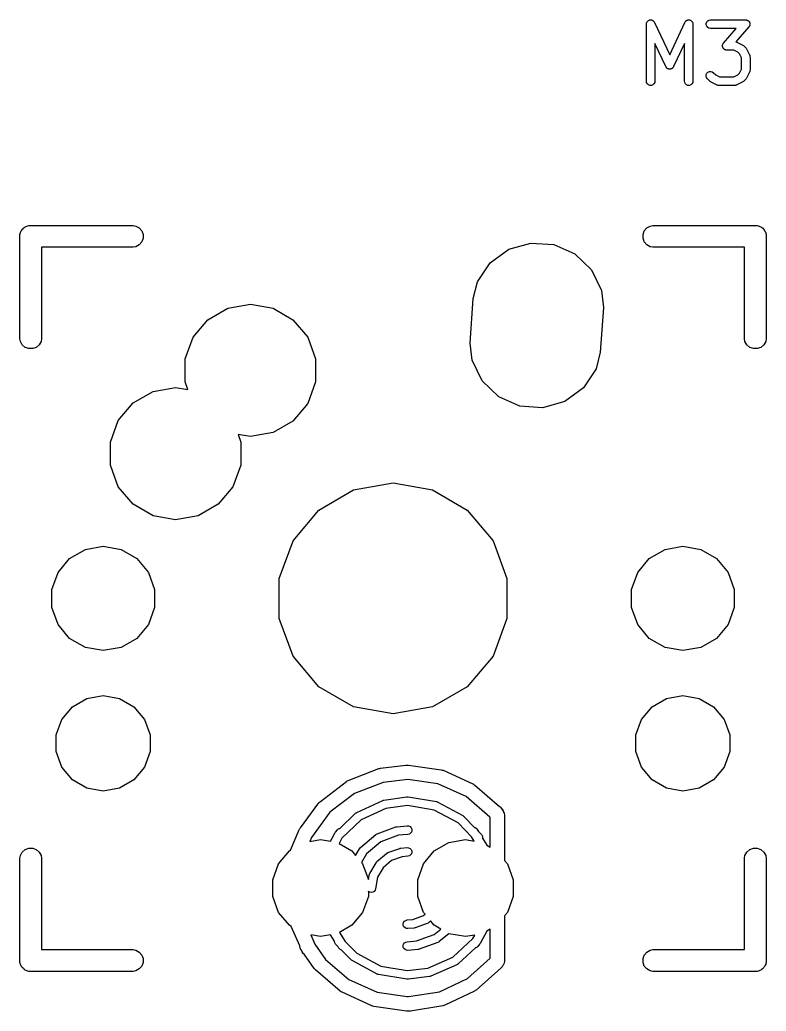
# Model space of a CAD drawing. Extents: x 242.4 to 312.6, y -174.9 to -102.
# Drawn here: x 280.48 to 293.56, y -174.88 to -157.49 of the extents above; entities that cross this region are included whole.
import ezdxf

# ---------------------------------------------------------------- set-up
doc = ezdxf.new("R2010")
doc.units = 0
doc.header["$MEASUREMENT"] = 0
doc.layers.add('BLACK', color=7, linetype='CONTINUOUS')

msp = doc.modelspace()

# ---------------------------------------------------------------- linework, layer by layer
at = {"layer": 'BLACK', "linetype": 'CONTINUOUS'}
for p, q in [((291.478, -157.519), (291.486, -157.513)), ((291.486, -157.513), (291.492, -157.506)), ((291.492, -157.506), (291.495, -157.505)), ((291.495, -157.505), (291.498, -157.502)), ((291.498, -157.502), (291.507, -157.499)), ((291.507, -157.499), (291.516, -157.495)), ((291.516, -157.495), (291.519, -157.495)), ((291.519, -157.495), (291.522, -157.494)), ((291.522, -157.494), (291.532, -157.494)), ((291.532, -157.494), (291.542, -157.493)), ((291.542, -157.493), (291.545, -157.494)), ((291.545, -157.494), (291.548, -157.494)), ((291.548, -157.494), (291.558, -157.497)), ((291.558, -157.497), (291.567, -157.499)), ((291.567, -157.499), (291.57, -157.501)), ((291.57, -157.501), (291.573, -157.502)), ((291.573, -157.502), (291.58, -157.509)), ((291.58, -157.509), (291.588, -157.514)), ((291.588, -157.514), (291.59, -157.517)), ((291.59, -157.517), (291.593, -157.519)), ((292.145, -157.519), (292.147, -157.517)), ((292.147, -157.517), (292.149, -157.514)), ((292.149, -157.514), (292.157, -157.509)), ((292.157, -157.509), (292.165, -157.502)), ((292.165, -157.502), (292.168, -157.501)), ((292.168, -157.501), (292.17, -157.499)), ((292.17, -157.499), (292.18, -157.497)), ((292.18, -157.497), (292.189, -157.494)), ((292.189, -157.494), (292.192, -157.494)), ((292.192, -157.494), (292.196, -157.493)), ((292.196, -157.493), (292.205, -157.494)), ((292.205, -157.494), (292.215, -157.494)), ((292.215, -157.494), (292.218, -157.495)), ((292.218, -157.495), (292.222, -157.495)), ((292.222, -157.495), (292.23, -157.499)), ((292.23, -157.499), (292.24, -157.502)), ((292.24, -157.502), (292.242, -157.505)), ((292.242, -157.505), (292.245, -157.506)), ((292.245, -157.506), (292.252, -157.513)), ((292.252, -157.513), (292.26, -157.519)), ((292.518, -157.53), (292.535, -157.51)), ((292.535, -157.51), (292.557, -157.497)), ((292.557, -157.497), (292.583, -157.492)), ((292.583, -157.492), (293.202, -157.492)), ((293.202, -157.492), (293.209, -157.494)), ((293.209, -157.494), (293.217, -157.494)), ((293.217, -157.494), (293.222, -157.496)), ((293.222, -157.496), (293.228, -157.497)), ((293.228, -157.497), (293.234, -157.501)), ((293.234, -157.501), (293.241, -157.503)), ((293.241, -157.503), (293.245, -157.507)), ((293.245, -157.507), (293.25, -157.51)), ((293.25, -157.51), (293.255, -157.516)), ((293.255, -157.516), (293.261, -157.52)), ((291.46, -157.567), (291.462, -157.558)), ((291.46, -158.567), (291.46, -157.567)), ((291.462, -157.558), (291.463, -157.548)), ((291.463, -157.548), (291.464, -157.545)), ((291.464, -157.545), (291.465, -157.542)), ((291.465, -157.542), (291.47, -157.533)), ((291.47, -157.533), (291.474, -157.524)), ((291.474, -157.524), (291.476, -157.522)), ((291.476, -157.522), (291.478, -157.519)), ((291.593, -157.519), (291.598, -157.528)), ((291.598, -157.528), (291.603, -157.536)), ((291.603, -157.536), (291.869, -158.104)), ((291.869, -158.104), (292.134, -157.536)), ((292.134, -157.536), (292.14, -157.528)), ((292.14, -157.528), (292.145, -157.519)), ((292.26, -157.519), (292.261, -157.522)), ((292.261, -157.522), (292.264, -157.524)), ((292.264, -157.524), (292.268, -157.533)), ((292.268, -157.533), (292.273, -157.542)), ((292.273, -157.542), (292.273, -157.545)), ((292.273, -157.545), (292.275, -157.548)), ((292.275, -157.548), (292.275, -157.558)), ((292.275, -157.558), (292.277, -157.567)), ((292.277, -157.567), (292.277, -158.567)), ((292.509, -157.554), (292.518, -157.53)), ((292.509, -157.58), (292.509, -157.554)), ((292.518, -157.605), (292.509, -157.58)), ((292.535, -157.625), (292.518, -157.605)), ((292.557, -157.638), (292.535, -157.625)), ((292.583, -157.642), (292.557, -157.638)), ((293.037, -157.642), (292.583, -157.642)), ((292.812, -157.899), (293.037, -157.642)), ((293.259, -157.617), (293.031, -157.877)), ((293.262, -157.61), (293.259, -157.617)), ((293.261, -157.52), (293.263, -157.525)), ((293.267, -157.605), (293.262, -157.61)), ((293.263, -157.525), (293.267, -157.53)), ((293.267, -157.53), (293.27, -157.537)), ((293.269, -157.599), (293.267, -157.605)), ((293.272, -157.594), (293.269, -157.599)), ((293.27, -157.537), (293.273, -157.543)), ((293.273, -157.587), (293.272, -157.594)), ((293.273, -157.543), (293.274, -157.549)), ((293.276, -157.58), (293.273, -157.587)), ((293.274, -157.549), (293.276, -157.554)), ((293.276, -157.554), (293.276, -157.562)), ((293.276, -157.562), (293.277, -157.569)), ((293.277, -157.569), (293.276, -157.575)), ((293.276, -157.575), (293.276, -157.58)), ((291.801, -158.313), (291.61, -157.905)), ((291.61, -157.905), (291.61, -158.567)), ((292.127, -157.905), (291.937, -158.313)), ((292.127, -158.567), (292.127, -157.905)), ((292.794, -157.947), (292.795, -157.941)), ((292.795, -157.954), (292.794, -157.947)), ((292.795, -157.935), (292.797, -157.928)), ((292.795, -157.941), (292.795, -157.935)), ((292.795, -157.961), (292.795, -157.954)), ((292.797, -157.967), (292.795, -157.961)), ((292.797, -157.928), (292.799, -157.921)), ((292.798, -157.973), (292.797, -157.967)), ((292.801, -157.979), (292.798, -157.973)), ((292.799, -157.921), (292.802, -157.916)), ((292.804, -157.986), (292.801, -157.979)), ((292.802, -157.916), (292.804, -157.911)), ((292.804, -157.911), (292.809, -157.905)), ((292.808, -157.99), (292.804, -157.986)), ((292.81, -157.995), (292.808, -157.99)), ((292.809, -157.905), (292.812, -157.899)), ((292.816, -158), (292.81, -157.995)), ((292.821, -158.006), (292.816, -158)), ((292.826, -158.009), (292.821, -158.006)), ((292.83, -158.012), (292.826, -158.009)), ((292.837, -158.015), (292.83, -158.012)), ((292.843, -158.019), (292.837, -158.015)), ((292.849, -158.02), (292.843, -158.019)), ((292.854, -158.022), (292.849, -158.02)), ((292.862, -158.022), (292.854, -158.022)), ((292.869, -158.023), (292.862, -158.022)), ((292.994, -158.023), (292.869, -158.023)), ((293.062, -158.058), (292.994, -158.023)), ((293.031, -157.877), (293.037, -157.878)), ((293.037, -157.878), (293.041, -157.88)), ((293.041, -157.88), (293.045, -157.881)), ((293.045, -157.881), (293.14, -157.929)), ((293.14, -157.929), (293.15, -157.936)), ((293.15, -157.936), (293.16, -157.943)), ((293.16, -157.943), (293.208, -157.991)), ((293.208, -157.991), (293.214, -158)), ((293.214, -158), (293.222, -158.01)), ((293.222, -158.01), (293.269, -158.105)), ((293.093, -158.088), (293.062, -158.058)), ((293.127, -158.157), (293.093, -158.088)), ((293.127, -158.359), (293.127, -158.157)), ((293.269, -158.105), (293.27, -158.109)), ((293.27, -158.109), (293.273, -158.113)), ((293.273, -158.113), (293.274, -158.122)), ((293.274, -158.122), (293.277, -158.13)), ((293.277, -158.13), (293.276, -158.135)), ((293.276, -158.135), (293.277, -158.139)), ((293.277, -158.139), (293.277, -158.377)), ((291.805, -158.319), (291.801, -158.313)), ((291.807, -158.325), (291.805, -158.319)), ((291.812, -158.329), (291.807, -158.325)), ((291.816, -158.335), (291.812, -158.329)), ((291.821, -158.338), (291.816, -158.335)), ((291.826, -158.343), (291.821, -158.338)), ((291.832, -158.346), (291.826, -158.343)), ((291.837, -158.35), (291.832, -158.346)), ((291.843, -158.351), (291.837, -158.35)), ((291.849, -158.354), (291.843, -158.351)), ((291.856, -158.355), (291.849, -158.354)), ((291.862, -158.356), (291.856, -158.355)), ((291.869, -158.356), (291.862, -158.356)), ((291.875, -158.356), (291.869, -158.356)), ((291.882, -158.355), (291.875, -158.356)), ((291.888, -158.354), (291.882, -158.355)), ((291.894, -158.351), (291.888, -158.354)), ((291.9, -158.35), (291.894, -158.351)), ((291.906, -158.346), (291.9, -158.35)), ((291.912, -158.343), (291.906, -158.346)), ((291.916, -158.338), (291.912, -158.343)), ((291.922, -158.335), (291.916, -158.338)), ((291.926, -158.329), (291.922, -158.335)), ((291.93, -158.325), (291.926, -158.329)), ((291.933, -158.319), (291.93, -158.325)), ((291.937, -158.313), (291.933, -158.319)), ((293.093, -158.428), (293.127, -158.359)), ((293.277, -158.385), (293.274, -158.394)), ((293.277, -158.377), (293.276, -158.381)), ((293.276, -158.381), (293.277, -158.385)), ((292.508, -158.479), (292.511, -158.453)), ((292.515, -158.504), (292.508, -158.479)), ((292.511, -158.453), (292.522, -158.429)), ((292.53, -158.525), (292.515, -158.504)), ((292.522, -158.429), (292.54, -158.411)), ((292.578, -158.573), (292.53, -158.525)), ((292.54, -158.411), (292.564, -158.4)), ((292.564, -158.4), (292.59, -158.397)), ((292.59, -158.397), (292.615, -158.404)), ((292.615, -158.404), (292.636, -158.419)), ((292.636, -158.419), (292.675, -158.458)), ((292.675, -158.458), (292.744, -158.492)), ((292.744, -158.492), (292.994, -158.492)), ((292.994, -158.492), (293.062, -158.458)), ((293.062, -158.458), (293.093, -158.428)), ((293.208, -158.525), (293.16, -158.573)), ((293.214, -158.515), (293.208, -158.525)), ((293.222, -158.506), (293.214, -158.515)), ((293.269, -158.41), (293.222, -158.506)), ((293.27, -158.406), (293.269, -158.41)), ((293.273, -158.403), (293.27, -158.406)), ((293.274, -158.394), (293.273, -158.403)), ((291.465, -158.593), (291.46, -158.567)), ((291.478, -158.616), (291.465, -158.593)), ((291.498, -158.632), (291.478, -158.616)), ((291.522, -158.641), (291.498, -158.632)), ((291.548, -158.641), (291.522, -158.641)), ((291.573, -158.632), (291.548, -158.641)), ((291.593, -158.616), (291.573, -158.632)), ((291.606, -158.593), (291.593, -158.616)), ((291.61, -158.567), (291.606, -158.593)), ((292.132, -158.593), (292.127, -158.567)), ((292.145, -158.616), (292.132, -158.593)), ((292.165, -158.632), (292.145, -158.616)), ((292.189, -158.641), (292.165, -158.632)), ((292.215, -158.641), (292.189, -158.641)), ((292.24, -158.632), (292.215, -158.641)), ((292.26, -158.616), (292.24, -158.632)), ((292.273, -158.593), (292.26, -158.616)), ((292.277, -158.567), (292.273, -158.593)), ((292.588, -158.58), (292.578, -158.573)), ((292.597, -158.587), (292.588, -158.58)), ((292.692, -158.634), (292.597, -158.587)), ((292.697, -158.636), (292.692, -158.634)), ((292.7, -158.638), (292.697, -158.636)), ((292.709, -158.639), (292.7, -158.638)), ((292.717, -158.642), (292.709, -158.639)), ((292.722, -158.642), (292.717, -158.642)), ((292.726, -158.642), (292.722, -158.642)), ((293.012, -158.642), (292.726, -158.642)), ((293.016, -158.642), (293.012, -158.642)), ((293.02, -158.642), (293.016, -158.642)), ((293.029, -158.639), (293.02, -158.642)), ((293.037, -158.638), (293.029, -158.639)), ((293.041, -158.636), (293.037, -158.638)), ((293.045, -158.634), (293.041, -158.636)), ((293.14, -158.587), (293.045, -158.634)), ((293.15, -158.58), (293.14, -158.587)), ((293.16, -158.573), (293.15, -158.58)), ((280.513, -161.18), (280.522, -161.166)), ((280.522, -161.166), (280.535, -161.155)), ((280.535, -161.155), (280.546, -161.142)), ((280.546, -161.142), (280.56, -161.133)), ((280.56, -161.133), (280.573, -161.122)), ((280.573, -161.122), (280.589, -161.117)), ((280.589, -161.117), (280.604, -161.108)), ((280.604, -161.108), (280.621, -161.105)), ((280.621, -161.105), (280.636, -161.1)), ((280.636, -161.1), (280.653, -161.1)), ((280.653, -161.1), (280.653, -161.1)), ((280.653, -161.1), (282.465, -161.1)), ((282.465, -161.1), (282.514, -161.108)), ((282.514, -161.108), (282.572, -161.142)), ((282.572, -161.142), (282.616, -161.193)), ((291.424, -161.193), (291.468, -161.142)), ((291.468, -161.142), (291.526, -161.108)), ((291.526, -161.108), (291.575, -161.1)), ((291.575, -161.1), (293.387, -161.1)), ((293.387, -161.1), (293.404, -161.1)), ((293.387, -161.1), (293.387, -161.1)), ((293.404, -161.1), (293.419, -161.105)), ((293.419, -161.105), (293.436, -161.108)), ((293.436, -161.108), (293.451, -161.117)), ((293.451, -161.117), (293.467, -161.122)), ((293.467, -161.122), (293.48, -161.133)), ((293.48, -161.133), (293.494, -161.142)), ((293.494, -161.142), (293.505, -161.155)), ((293.505, -161.155), (293.518, -161.166)), ((293.518, -161.166), (293.527, -161.18)), ((280.479, -163.085), (280.48, -161.273)), ((280.48, -161.256), (280.485, -161.241)), ((280.48, -161.273), (280.48, -161.256)), ((280.485, -161.241), (280.488, -161.224)), ((280.488, -161.224), (280.497, -161.209)), ((280.497, -161.209), (280.502, -161.193)), ((280.502, -161.193), (280.513, -161.18)), ((282.616, -161.193), (282.638, -161.256)), ((282.638, -161.324), (282.616, -161.387)), ((282.638, -161.256), (282.638, -161.324)), ((291.402, -161.256), (291.424, -161.193)), ((291.402, -161.324), (291.402, -161.256)), ((291.424, -161.387), (291.402, -161.324)), ((293.527, -161.18), (293.538, -161.193)), ((293.538, -161.193), (293.543, -161.209)), ((293.543, -161.209), (293.552, -161.224)), ((293.552, -161.224), (293.555, -161.241)), ((293.555, -161.241), (293.56, -161.256)), ((293.56, -161.256), (293.56, -161.273)), ((293.56, -161.273), (293.56, -161.273)), ((293.56, -161.273), (293.56, -163.085)), ((282.465, -161.481), (280.861, -161.481)), ((280.861, -161.481), (280.861, -163.085)), ((282.514, -161.472), (282.465, -161.481)), ((282.572, -161.438), (282.514, -161.472)), ((282.616, -161.387), (282.572, -161.438)), ((289.05, -161.517), (289.438, -161.406)), ((289.438, -161.406), (289.84, -161.434)), ((289.84, -161.434), (290.208, -161.597)), ((291.468, -161.438), (291.424, -161.387)), ((291.526, -161.472), (291.468, -161.438)), ((291.575, -161.481), (291.526, -161.472)), ((293.179, -161.481), (291.575, -161.481)), ((293.18, -163.085), (293.179, -161.481)), ((288.724, -161.755), (289.05, -161.517)), ((290.208, -161.597), (290.498, -161.877)), ((288.499, -162.089), (288.724, -161.755)), ((290.498, -161.877), (290.675, -162.239)), ((288.427, -162.382), (288.499, -162.089)), ((288.373, -163.161), (288.427, -162.382)), ((290.675, -162.239), (290.707, -162.539)), ((283.774, -162.751), (284.123, -162.549)), ((284.123, -162.549), (284.52, -162.479)), ((284.52, -162.479), (284.917, -162.549)), ((284.917, -162.549), (285.266, -162.751)), ((290.707, -162.539), (290.653, -163.318)), ((283.515, -163.06), (283.774, -162.751)), ((285.266, -162.751), (285.525, -163.06)), ((283.377, -163.438), (283.515, -163.06)), ((285.525, -163.06), (285.663, -163.438)), ((280.488, -163.134), (280.479, -163.085)), ((280.522, -163.192), (280.488, -163.134)), ((280.573, -163.236), (280.522, -163.192)), ((280.636, -163.258), (280.573, -163.236)), ((280.767, -163.236), (280.704, -163.258)), ((280.818, -163.192), (280.767, -163.236)), ((280.852, -163.134), (280.818, -163.192)), ((280.861, -163.085), (280.852, -163.134)), ((288.405, -163.461), (288.373, -163.161)), ((293.188, -163.134), (293.18, -163.085)), ((293.222, -163.192), (293.188, -163.134)), ((293.273, -163.236), (293.222, -163.192)), ((293.336, -163.258), (293.273, -163.236)), ((293.467, -163.236), (293.404, -163.258)), ((293.518, -163.192), (293.467, -163.236)), ((293.552, -163.134), (293.518, -163.192)), ((293.56, -163.085), (293.552, -163.134)), ((280.704, -163.258), (280.636, -163.258)), ((290.653, -163.318), (290.581, -163.611)), ((293.404, -163.258), (293.336, -163.258)), ((283.377, -163.842), (283.377, -163.438)), ((285.663, -163.438), (285.663, -163.842)), ((288.582, -163.823), (288.405, -163.461)), ((290.581, -163.611), (290.356, -163.945)), ((282.813, -164.009), (283.21, -163.939)), ((283.21, -163.939), (283.426, -163.978)), ((283.426, -163.978), (283.377, -163.842)), ((285.663, -163.842), (285.525, -164.22)), ((288.872, -164.103), (288.582, -163.823)), ((290.356, -163.945), (290.03, -164.183)), ((282.464, -164.211), (282.813, -164.009)), ((289.24, -164.266), (288.872, -164.103)), ((282.205, -164.52), (282.464, -164.211)), ((285.525, -164.22), (285.266, -164.529)), ((289.642, -164.294), (289.24, -164.266)), ((290.03, -164.183), (289.642, -164.294)), ((282.067, -164.898), (282.205, -164.52)), ((285.266, -164.529), (284.917, -164.731)), ((284.52, -164.801), (284.303, -164.762)), ((284.303, -164.762), (284.353, -164.898)), ((284.917, -164.731), (284.52, -164.801)), ((282.067, -165.302), (282.067, -164.898)), ((284.353, -164.898), (284.353, -165.302)), ((282.205, -165.68), (282.067, -165.302)), ((284.353, -165.302), (284.215, -165.68)), ((282.464, -165.989), (282.205, -165.68)), ((284.215, -165.68), (283.956, -165.989)), ((286.328, -165.737), (287.02, -165.615)), ((287.02, -165.615), (287.712, -165.737)), ((285.719, -166.089), (286.328, -165.737)), ((287.712, -165.737), (288.321, -166.089)), ((282.813, -166.191), (282.464, -165.989)), ((283.956, -165.989), (283.607, -166.191)), ((283.21, -166.261), (282.813, -166.191)), ((283.607, -166.191), (283.21, -166.261)), ((285.267, -166.628), (285.719, -166.089)), ((288.321, -166.089), (288.773, -166.628)), ((281.627, -166.78), (281.94, -166.725)), ((281.94, -166.725), (282.253, -166.78)), ((285.026, -167.288), (285.267, -166.628)), ((288.773, -166.628), (289.014, -167.288)), ((291.787, -166.78), (292.1, -166.725)), ((292.1, -166.725), (292.413, -166.78)), ((281.352, -166.939), (281.627, -166.78)), ((282.253, -166.78), (282.528, -166.939)), ((291.512, -166.939), (291.787, -166.78)), ((292.413, -166.78), (292.688, -166.939)), ((281.148, -167.183), (281.352, -166.939)), ((282.528, -166.939), (282.732, -167.183)), ((291.308, -167.183), (291.512, -166.939)), ((292.688, -166.939), (292.892, -167.183)), ((281.039, -167.481), (281.148, -167.183)), ((282.732, -167.183), (282.841, -167.481)), ((291.199, -167.481), (291.308, -167.183)), ((292.892, -167.183), (293.001, -167.481)), ((285.026, -167.992), (285.026, -167.288)), ((289.014, -167.288), (289.014, -167.992)), ((281.039, -167.799), (281.039, -167.481)), ((282.841, -167.481), (282.841, -167.799)), ((291.199, -167.799), (291.199, -167.481)), ((293.001, -167.481), (293.001, -167.799)), ((281.148, -168.097), (281.039, -167.799)), ((282.841, -167.799), (282.732, -168.097)), ((291.308, -168.097), (291.199, -167.799)), ((293.001, -167.799), (292.892, -168.097)), ((281.352, -168.341), (281.148, -168.097)), ((282.732, -168.097), (282.528, -168.341)), ((285.267, -168.652), (285.026, -167.992)), ((289.014, -167.992), (288.773, -168.652)), ((291.512, -168.341), (291.308, -168.097)), ((292.892, -168.097), (292.688, -168.341)), ((281.627, -168.5), (281.352, -168.341)), ((282.528, -168.341), (282.253, -168.5)), ((291.787, -168.5), (291.512, -168.341)), ((292.688, -168.341), (292.413, -168.5)), ((281.94, -168.555), (281.627, -168.5)), ((282.253, -168.5), (281.94, -168.555)), ((292.1, -168.555), (291.787, -168.5)), ((292.413, -168.5), (292.1, -168.555)), ((285.719, -169.191), (285.267, -168.652)), ((288.773, -168.652), (288.321, -169.191)), ((286.328, -169.543), (285.719, -169.191)), ((288.321, -169.191), (287.712, -169.543)), ((281.401, -169.538), (281.653, -169.392)), ((281.653, -169.392), (281.94, -169.342)), ((281.94, -169.342), (282.227, -169.392)), ((282.227, -169.392), (282.479, -169.538)), ((291.561, -169.538), (291.813, -169.392)), ((291.813, -169.392), (292.1, -169.342)), ((292.1, -169.342), (292.387, -169.392)), ((292.387, -169.392), (292.639, -169.538)), ((281.214, -169.761), (281.401, -169.538)), ((282.479, -169.538), (282.666, -169.761)), ((287.02, -169.665), (286.328, -169.543)), ((287.712, -169.543), (287.02, -169.665)), ((291.374, -169.761), (291.561, -169.538)), ((292.639, -169.538), (292.826, -169.761)), ((281.114, -170.034), (281.214, -169.761)), ((282.666, -169.761), (282.765, -170.034)), ((291.274, -170.034), (291.374, -169.761)), ((292.826, -169.761), (292.925, -170.034)), ((281.114, -170.326), (281.114, -170.034)), ((282.765, -170.034), (282.765, -170.326)), ((291.274, -170.326), (291.274, -170.034)), ((292.925, -170.034), (292.925, -170.326)), ((281.214, -170.599), (281.114, -170.326)), ((282.765, -170.326), (282.666, -170.599)), ((291.374, -170.599), (291.274, -170.326)), ((292.925, -170.326), (292.826, -170.599)), ((281.401, -170.822), (281.214, -170.599)), ((282.666, -170.599), (282.479, -170.822)), ((286.234, -170.832), (286.771, -170.624)), ((286.771, -170.624), (286.772, -170.624)), ((286.772, -170.624), (286.787, -170.621)), ((286.787, -170.621), (286.802, -170.617)), ((286.802, -170.617), (287.243, -170.566)), ((287.243, -170.566), (287.256, -170.562)), ((287.256, -170.562), (287.292, -170.562)), ((287.292, -170.562), (287.862, -170.644)), ((287.862, -170.644), (287.864, -170.644)), ((287.864, -170.644), (287.88, -170.649)), ((287.88, -170.649), (287.897, -170.654)), ((287.897, -170.654), (288.421, -170.893)), ((291.561, -170.822), (291.374, -170.599)), ((292.826, -170.599), (292.639, -170.822)), ((281.653, -170.968), (281.401, -170.822)), ((282.479, -170.822), (282.227, -170.968)), ((285.746, -171.2), (286.203, -170.85)), ((286.203, -170.85), (286.204, -170.849)), ((286.204, -170.849), (286.219, -170.841)), ((286.219, -170.841), (286.234, -170.832)), ((286.847, -170.867), (286.343, -171.062)), ((287.282, -170.817), (286.847, -170.867)), ((287.808, -170.893), (287.282, -170.817)), ((288.3, -171.116), (287.808, -170.893)), ((288.421, -170.893), (288.423, -170.893)), ((288.423, -170.893), (288.437, -170.903)), ((288.437, -170.903), (288.452, -170.912)), ((291.813, -170.968), (291.561, -170.822)), ((292.639, -170.822), (292.387, -170.968)), ((281.94, -171.018), (281.653, -170.968)), ((282.227, -170.968), (281.94, -171.018)), ((286.343, -171.062), (285.915, -171.39)), ((288.452, -170.912), (288.888, -171.288)), ((292.1, -171.018), (291.813, -170.968)), ((292.387, -170.968), (292.1, -171.018)), ((285.4, -171.664), (285.721, -171.226)), ((285.721, -171.226), (285.722, -171.224)), ((285.722, -171.224), (285.734, -171.212)), ((285.734, -171.212), (285.746, -171.2)), ((286.385, -171.391), (286.839, -171.181)), ((286.839, -171.181), (286.852, -171.177)), ((286.852, -171.177), (286.856, -171.176)), ((286.856, -171.176), (286.861, -171.175)), ((286.861, -171.175), (287.263, -171.12)), ((287.263, -171.12), (287.276, -171.12)), ((287.276, -171.12), (287.281, -171.121)), ((287.281, -171.121), (287.287, -171.121)), ((287.287, -171.121), (287.78, -171.203)), ((287.78, -171.203), (287.793, -171.206)), ((287.793, -171.206), (287.798, -171.209)), ((287.798, -171.209), (287.804, -171.211)), ((287.804, -171.211), (288.244, -171.449)), ((288.715, -171.474), (288.3, -171.116)), ((285.915, -171.39), (285.591, -171.833)), ((286.085, -171.672), (286.364, -171.405)), ((286.364, -171.405), (286.374, -171.397)), ((286.364, -171.405), (286.364, -171.405)), ((286.364, -171.405), (286.364, -171.405)), ((286.374, -171.397), (286.38, -171.394)), ((286.38, -171.394), (286.385, -171.391)), ((286.893, -171.324), (286.46, -171.524)), ((287.272, -171.273), (286.893, -171.324)), ((287.743, -171.351), (287.272, -171.273)), ((288.161, -171.577), (287.743, -171.351)), ((288.888, -171.288), (288.889, -171.289)), ((288.889, -171.289), (288.895, -171.296)), ((288.895, -171.296), (288.902, -171.302)), ((288.902, -171.302), (288.929, -171.334)), ((288.929, -171.334), (288.93, -171.335)), ((288.93, -171.335), (288.949, -171.366)), ((288.949, -171.366), (288.952, -171.374)), ((288.952, -171.374), (288.97, -171.406)), ((288.97, -171.406), (288.976, -171.439)), ((286.46, -171.524), (286.125, -171.844)), ((288.396, -171.821), (288.161, -171.577)), ((288.244, -171.449), (288.255, -171.456)), ((288.255, -171.456), (288.259, -171.46)), ((288.259, -171.46), (288.263, -171.463)), ((288.263, -171.463), (288.449, -171.657)), ((288.722, -171.482), (288.715, -171.474)), ((288.722, -172.001), (288.722, -171.482)), ((288.976, -171.439), (288.976, -172.233)), ((285.225, -172.055), (285.367, -171.708)), ((285.367, -171.708), (285.368, -171.707)), ((285.368, -171.707), (285.387, -171.676)), ((285.387, -171.676), (285.4, -171.664)), ((285.981, -171.791), (285.987, -171.771)), ((285.987, -171.771), (286.002, -171.75)), ((286.002, -171.75), (286.003, -171.75)), ((286.003, -171.75), (286.01, -171.739)), ((286.003, -171.75), (286.003, -171.75)), ((286.01, -171.738), (286.044, -171.697)), ((286.01, -171.739), (286.01, -171.738)), ((286.01, -171.739), (286.01, -171.739)), ((286.044, -171.697), (286.053, -171.687)), ((286.053, -171.687), (286.074, -171.674)), ((286.074, -171.674), (286.085, -171.672)), ((286.717, -171.782), (286.74, -171.769)), ((286.74, -171.769), (287.072, -171.648)), ((287.072, -171.648), (287.081, -171.646)), ((287.081, -171.646), (287.091, -171.644)), ((287.091, -171.644), (287.267, -171.628)), ((287.267, -171.628), (287.294, -171.63)), ((287.306, -171.773), (287.281, -171.78)), ((287.294, -171.63), (287.318, -171.642)), ((287.328, -171.758), (287.306, -171.773)), ((287.318, -171.642), (287.336, -171.66)), ((287.343, -171.736), (287.328, -171.758)), ((287.336, -171.66), (287.348, -171.684)), ((287.35, -171.711), (287.343, -171.736)), ((287.348, -171.684), (287.35, -171.711)), ((288.449, -171.657), (288.457, -171.658)), ((288.457, -171.658), (288.479, -171.671)), ((288.479, -171.671), (288.495, -171.69)), ((288.495, -171.69), (288.518, -171.728)), ((288.518, -171.728), (288.568, -171.78)), ((285.591, -171.833), (285.563, -171.902)), ((285.563, -171.902), (285.75, -171.869)), ((285.75, -171.869), (285.922, -171.899)), ((285.922, -171.899), (285.981, -171.791)), ((286.125, -171.844), (286.074, -171.939)), ((286.074, -171.939), (286.297, -172.068)), ((286.447, -172.009), (286.717, -171.782)), ((286.805, -171.907), (286.555, -172.117)), ((286.717, -171.782), (286.717, -171.782)), ((287.114, -171.794), (286.805, -171.907)), ((287.281, -171.78), (287.114, -171.794)), ((287.743, -172.068), (287.999, -171.92)), ((287.999, -171.92), (288.29, -171.869)), ((288.29, -171.869), (288.441, -171.896)), ((288.441, -171.896), (288.396, -171.821)), ((288.568, -171.78), (288.576, -171.79)), ((288.576, -171.79), (288.587, -171.813)), ((288.587, -171.813), (288.589, -171.838)), ((288.589, -171.838), (288.588, -171.844)), ((288.588, -171.844), (288.662, -171.967)), ((280.488, -172.146), (280.522, -172.088)), ((280.522, -172.088), (280.573, -172.044)), ((280.573, -172.044), (280.636, -172.022)), ((280.636, -172.022), (280.704, -172.022)), ((280.704, -172.022), (280.767, -172.044)), ((280.767, -172.044), (280.818, -172.088)), ((280.818, -172.088), (280.852, -172.146)), ((285.013, -172.294), (285.203, -172.068)), ((285.203, -172.068), (285.225, -172.055)), ((286.297, -172.068), (286.362, -172.146)), ((286.362, -172.146), (286.43, -172.029)), ((286.43, -172.029), (286.447, -172.009)), ((286.43, -172.029), (286.43, -172.029)), ((286.555, -172.117), (286.467, -172.27)), ((286.739, -172.253), (286.908, -172.112)), ((286.908, -172.112), (286.93, -172.098)), ((286.908, -172.112), (286.908, -172.112)), ((286.93, -172.098), (287.138, -172.023)), ((287.138, -172.023), (287.147, -172.021)), ((287.147, -172.021), (287.157, -172.019)), ((287.157, -172.019), (287.267, -172.009)), ((287.267, -172.009), (287.294, -172.011)), ((287.294, -172.011), (287.318, -172.023)), ((287.318, -172.023), (287.336, -172.041)), ((287.343, -172.117), (287.328, -172.139)), ((287.336, -172.041), (287.348, -172.065)), ((287.35, -172.092), (287.343, -172.117)), ((287.348, -172.065), (287.35, -172.092)), ((287.553, -172.294), (287.743, -172.068)), ((288.662, -171.967), (288.722, -172.001)), ((293.188, -172.146), (293.222, -172.088)), ((293.222, -172.088), (293.273, -172.044)), ((293.273, -172.044), (293.336, -172.022)), ((293.336, -172.022), (293.404, -172.022)), ((293.404, -172.022), (293.467, -172.044)), ((293.467, -172.044), (293.518, -172.088)), ((293.518, -172.088), (293.552, -172.146)), ((280.479, -174.007), (280.48, -172.195)), ((280.48, -172.195), (280.488, -172.146)), ((280.852, -172.146), (280.861, -172.195)), ((280.861, -172.195), (280.861, -173.799)), ((284.912, -172.572), (285.013, -172.294)), ((286.467, -172.27), (286.487, -172.294)), ((286.487, -172.294), (286.588, -172.571)), ((286.611, -172.465), (286.722, -172.274)), ((286.722, -172.274), (286.739, -172.253)), ((286.739, -172.253), (286.739, -172.253)), ((286.995, -172.237), (286.847, -172.362)), ((287.18, -172.17), (286.995, -172.237)), ((287.281, -172.161), (287.18, -172.17)), ((287.306, -172.154), (287.281, -172.161)), ((287.328, -172.139), (287.306, -172.154)), ((287.452, -172.572), (287.553, -172.294)), ((288.976, -172.233), (289.027, -172.294)), ((289.027, -172.294), (289.128, -172.572)), ((293.179, -172.195), (293.188, -172.146)), ((293.18, -173.799), (293.179, -172.195)), ((293.552, -172.146), (293.56, -172.195)), ((293.56, -172.195), (293.56, -174.007)), ((286.607, -172.477), (286.611, -172.465)), ((286.611, -172.465), (286.611, -172.465)), ((286.847, -172.362), (286.75, -172.529)), ((284.912, -172.868), (284.912, -172.572)), ((286.588, -172.571), (286.602, -172.49)), ((286.602, -172.49), (286.607, -172.477)), ((286.602, -172.49), (286.602, -172.49)), ((286.75, -172.529), (286.714, -172.733)), ((287.452, -172.868), (287.452, -172.572)), ((289.128, -172.572), (289.128, -172.868)), ((286.59, -172.778), (286.588, -172.776)), ((286.588, -172.776), (286.588, -172.868)), ((286.613, -172.792), (286.59, -172.778)), ((286.639, -172.796), (286.613, -172.792)), ((286.665, -172.792), (286.639, -172.796)), ((286.688, -172.778), (286.665, -172.792)), ((286.705, -172.758), (286.688, -172.778)), ((286.714, -172.733), (286.705, -172.758)), ((285.013, -173.146), (284.912, -172.868)), ((286.588, -172.868), (286.487, -173.146)), ((287.553, -173.146), (287.452, -172.868)), ((289.128, -172.868), (289.027, -173.146)), ((285.203, -173.372), (285.013, -173.146)), ((286.487, -173.146), (286.297, -173.372)), ((287.581, -173.179), (287.553, -173.146)), ((289.027, -173.146), (288.976, -173.207)), ((287.198, -173.348), (287.205, -173.323)), ((287.205, -173.323), (287.22, -173.301)), ((287.22, -173.301), (287.242, -173.286)), ((287.242, -173.286), (287.267, -173.279)), ((287.267, -173.279), (287.368, -173.27)), ((287.368, -173.27), (287.553, -173.203)), ((287.553, -173.203), (287.581, -173.179)), ((287.634, -173.332), (287.618, -173.342)), ((287.64, -173.328), (287.634, -173.332)), ((287.679, -173.296), (287.64, -173.328)), ((287.64, -173.328), (287.64, -173.328)), ((287.743, -173.372), (287.679, -173.296)), ((288.976, -173.207), (288.976, -174.001)), ((285.235, -173.391), (285.203, -173.372)), ((285.384, -173.734), (285.235, -173.391)), ((286.297, -173.372), (286.079, -173.498)), ((286.079, -173.498), (286.179, -173.656)), ((287.2, -173.375), (287.198, -173.348)), ((287.212, -173.399), (287.2, -173.375)), ((287.23, -173.417), (287.212, -173.399)), ((287.254, -173.429), (287.23, -173.417)), ((287.281, -173.431), (287.254, -173.429)), ((287.391, -173.421), (287.281, -173.431)), ((287.401, -173.419), (287.391, -173.421)), ((287.41, -173.417), (287.401, -173.419)), ((287.618, -173.342), (287.41, -173.417)), ((287.618, -173.342), (287.618, -173.342)), ((287.857, -173.438), (287.743, -173.372)), ((287.743, -173.533), (287.857, -173.438)), ((288.663, -173.473), (288.545, -173.69)), ((288.722, -173.439), (288.663, -173.473)), ((288.722, -173.951), (288.722, -173.439)), ((285.75, -173.571), (285.577, -173.541)), ((285.577, -173.541), (285.647, -173.703)), ((285.926, -173.54), (285.75, -173.571)), ((285.996, -173.651), (285.926, -173.54)), ((285.995, -173.653), (285.996, -173.651)), ((285.998, -173.677), (285.995, -173.653)), ((286.009, -173.7), (285.998, -173.677)), ((286.179, -173.656), (286.386, -173.862)), ((287.205, -173.704), (287.22, -173.682)), ((287.22, -173.682), (287.242, -173.667)), ((287.242, -173.667), (287.267, -173.66)), ((287.267, -173.66), (287.434, -173.646)), ((287.434, -173.646), (287.743, -173.533)), ((287.808, -173.671), (287.476, -173.792)), ((287.828, -173.66), (287.808, -173.671)), ((287.808, -173.671), (287.808, -173.671)), ((287.831, -173.658), (287.828, -173.66)), ((287.997, -173.519), (287.831, -173.658)), ((287.831, -173.658), (287.831, -173.658)), ((287.999, -173.52), (287.997, -173.519)), ((288.29, -173.571), (287.999, -173.52)), ((288.066, -173.929), (288.419, -173.603)), ((288.452, -173.543), (288.29, -173.571)), ((288.419, -173.603), (288.452, -173.543)), ((280.861, -173.799), (282.465, -173.799)), ((282.465, -173.799), (282.514, -173.808)), ((282.514, -173.808), (282.572, -173.842)), ((282.572, -173.842), (282.616, -173.893)), ((285.384, -173.735), (285.384, -173.734)), ((285.39, -173.77), (285.384, -173.735)), ((285.406, -173.802), (285.39, -173.77)), ((285.407, -173.804), (285.406, -173.802)), ((285.425, -173.828), (285.407, -173.804)), ((285.428, -173.835), (285.425, -173.828)), ((285.447, -173.865), (285.428, -173.835)), ((285.647, -173.703), (285.837, -173.97)), ((286.018, -173.71), (286.009, -173.7)), ((286.059, -173.751), (286.018, -173.71)), ((286.072, -173.771), (286.059, -173.751)), ((286.088, -173.79), (286.072, -173.771)), ((286.11, -173.803), (286.088, -173.79)), ((286.286, -173.978), (286.11, -173.803)), ((286.11, -173.803), (286.11, -173.803)), ((287.198, -173.729), (287.205, -173.704)), ((287.2, -173.756), (287.198, -173.729)), ((287.212, -173.78), (287.2, -173.756)), ((287.23, -173.798), (287.212, -173.78)), ((287.254, -173.81), (287.23, -173.798)), ((287.281, -173.812), (287.254, -173.81)), ((287.457, -173.796), (287.281, -173.812)), ((287.467, -173.794), (287.457, -173.796)), ((287.476, -173.792), (287.467, -173.794)), ((288.465, -173.768), (288.16, -174.05)), ((288.474, -173.766), (288.465, -173.768)), ((288.495, -173.753), (288.474, -173.766)), ((288.504, -173.743), (288.495, -173.753)), ((288.538, -173.702), (288.504, -173.743)), ((288.545, -173.69), (288.538, -173.701)), ((288.538, -173.701), (288.538, -173.701)), ((288.538, -173.701), (288.538, -173.702)), ((291.424, -173.893), (291.468, -173.842)), ((291.468, -173.842), (291.526, -173.808)), ((291.526, -173.808), (291.575, -173.799)), ((291.575, -173.799), (293.18, -173.799)), ((280.48, -174.007), (280.479, -174.007)), ((280.48, -174.024), (280.48, -174.007)), ((280.485, -174.039), (280.48, -174.024)), ((282.616, -173.893), (282.638, -173.956)), ((282.638, -174.024), (282.616, -174.087)), ((282.638, -173.956), (282.638, -174.024)), ((285.46, -173.877), (285.447, -173.865)), ((285.639, -174.129), (285.46, -173.877)), ((285.837, -173.97), (286.248, -174.324)), ((286.29, -173.981), (286.286, -173.978)), ((286.293, -173.984), (286.29, -173.981)), ((286.304, -173.991), (286.293, -173.984)), ((286.744, -174.229), (286.304, -173.991)), ((286.386, -173.862), (286.805, -174.089)), ((287.63, -174.121), (288.066, -173.929)), ((288.323, -174.306), (288.722, -173.951)), ((288.976, -174.001), (288.97, -174.034)), ((291.402, -173.956), (291.424, -173.893)), ((291.402, -174.024), (291.402, -173.956)), ((291.424, -174.087), (291.402, -174.024)), ((293.56, -174.024), (293.555, -174.039)), ((293.56, -174.007), (293.56, -174.007)), ((293.56, -174.007), (293.56, -174.024)), ((280.488, -174.056), (280.485, -174.039)), ((280.497, -174.071), (280.488, -174.056)), ((280.502, -174.087), (280.497, -174.071)), ((280.513, -174.1), (280.502, -174.087)), ((280.522, -174.114), (280.513, -174.1)), ((280.535, -174.125), (280.522, -174.114)), ((280.546, -174.138), (280.535, -174.125)), ((280.56, -174.147), (280.546, -174.138)), ((280.573, -174.158), (280.56, -174.147)), ((280.589, -174.163), (280.573, -174.158)), ((280.604, -174.172), (280.589, -174.163)), ((280.621, -174.175), (280.604, -174.172)), ((280.636, -174.18), (280.621, -174.175)), ((280.653, -174.18), (280.636, -174.18)), ((282.465, -174.18), (280.653, -174.18)), ((280.653, -174.18), (280.653, -174.18)), ((282.514, -174.172), (282.465, -174.18)), ((282.572, -174.138), (282.514, -174.172)), ((282.616, -174.087), (282.572, -174.138)), ((285.649, -174.14), (285.639, -174.129)), ((285.659, -174.151), (285.649, -174.14)), ((285.66, -174.152), (285.659, -174.151)), ((286.096, -174.528), (285.66, -174.152)), ((286.805, -174.089), (287.27, -174.166)), ((287.27, -174.166), (287.63, -174.121)), ((288.139, -174.063), (287.681, -174.265)), ((288.144, -174.06), (288.139, -174.063)), ((288.149, -174.058), (288.144, -174.06)), ((288.16, -174.05), (288.149, -174.058)), ((288.16, -174.05), (288.16, -174.05)), ((288.16, -174.05), (288.16, -174.05)), ((288.908, -174.126), (288.478, -174.508)), ((288.931, -174.098), (288.908, -174.126)), ((288.939, -174.08), (288.931, -174.098)), ((288.948, -174.073), (288.939, -174.08)), ((288.97, -174.034), (288.948, -174.073)), ((291.468, -174.138), (291.424, -174.087)), ((291.526, -174.172), (291.468, -174.138)), ((291.575, -174.18), (291.526, -174.172)), ((293.387, -174.18), (291.575, -174.18)), ((293.404, -174.18), (293.387, -174.18)), ((293.387, -174.18), (293.387, -174.18)), ((293.419, -174.175), (293.404, -174.18)), ((293.436, -174.172), (293.419, -174.175)), ((293.451, -174.163), (293.436, -174.172)), ((293.467, -174.158), (293.451, -174.163)), ((293.48, -174.147), (293.467, -174.158)), ((293.494, -174.138), (293.48, -174.147)), ((293.505, -174.125), (293.494, -174.138)), ((293.518, -174.114), (293.505, -174.125)), ((293.527, -174.1), (293.518, -174.114)), ((293.538, -174.087), (293.527, -174.1)), ((293.543, -174.071), (293.538, -174.087)), ((293.552, -174.056), (293.543, -174.071)), ((293.555, -174.039), (293.552, -174.056)), ((286.248, -174.324), (286.74, -174.547)), ((286.75, -174.231), (286.744, -174.229)), ((286.755, -174.234), (286.75, -174.231)), ((286.768, -174.237), (286.755, -174.234)), ((287.261, -174.319), (286.768, -174.237)), ((287.287, -174.319), (287.261, -174.319)), ((287.294, -174.317), (287.287, -174.319)), ((287.66, -174.271), (287.294, -174.317)), ((287.664, -174.269), (287.66, -174.271)), ((287.669, -174.269), (287.664, -174.269)), ((287.681, -174.265), (287.669, -174.269)), ((287.835, -174.536), (288.323, -174.306)), ((286.111, -174.537), (286.096, -174.528)), ((286.125, -174.547), (286.111, -174.537)), ((286.127, -174.547), (286.125, -174.547)), ((286.651, -174.786), (286.127, -174.547)), ((286.74, -174.547), (287.27, -174.623)), ((287.294, -174.622), (287.835, -174.536)), ((288.448, -174.528), (287.927, -174.774)), ((288.462, -174.518), (288.448, -174.528)), ((288.476, -174.509), (288.462, -174.518)), ((288.478, -174.508), (288.476, -174.509)), ((287.27, -174.623), (287.276, -174.622)), ((287.276, -174.622), (287.294, -174.622)), ((286.668, -174.791), (286.651, -174.786)), ((286.684, -174.796), (286.668, -174.791)), ((286.686, -174.796), (286.684, -174.796)), ((287.256, -174.878), (286.686, -174.796)), ((287.292, -174.878), (287.256, -174.878)), ((287.297, -174.876), (287.292, -174.878)), ((287.306, -174.876), (287.297, -174.876)), ((287.315, -174.875), (287.306, -174.876)), ((287.323, -174.875), (287.315, -174.875)), ((287.325, -174.875), (287.323, -174.875)), ((287.893, -174.784), (287.325, -174.875)), ((287.91, -174.779), (287.893, -174.784)), ((287.926, -174.774), (287.91, -174.779)), ((287.927, -174.774), (287.926, -174.774))]:
    msp.add_line(p, q, dxfattribs=at)

doc.saveas('drawing.dxf')
